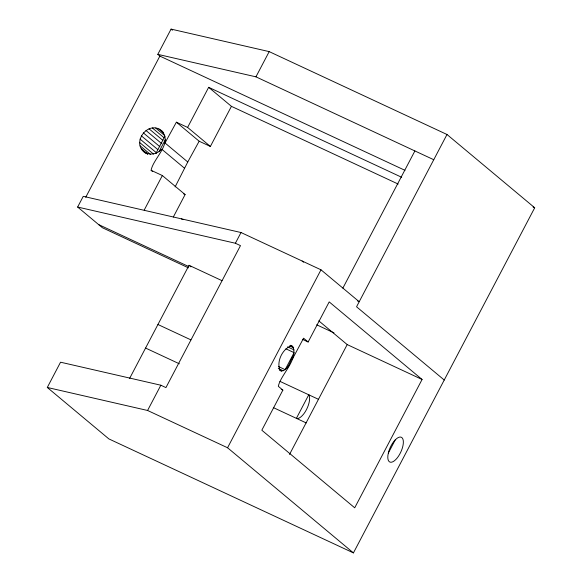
<?xml version="1.0" encoding="UTF-8"?>
<svg xmlns="http://www.w3.org/2000/svg" width="582" height="582" viewBox="0 0 582 582"><rect width="100%" height="100%" fill="white"/><g stroke="black" fill="none" stroke-linecap="round" stroke-linejoin="round"><path stroke-width="0.87" d="M290.258 345.272L292.724 346.421C298.675 359.632 280.648 374.612 278.327 386.317L282.874 390.115L261.82 430.214L354.707 507.81L422.081 379.479L329.194 301.891L308.14 341.99L302.378 339.306M146.278 153.597C129.16 143.71 149.123 117.826 162.909 131.91M161.534 130.754C173.363 143.187 153.168 158.239 151.116 170.315L152.499 171.472M175.109 186.902L187.768 161.985L199.153 141.215L176.382 122.191L165.004 142.961L187.768 161.985M188.473 267.858L102.41 227.744L77.639 207.047L83.262 196.33L241.013 232.531L320.995 269.808L359.196 301.723L357.559 300.959M404.985 170.337L159.868 56.09L157.802 54.359L171.064 29.1L269.19 51.616L446.998 134.493L534.712 207.767L353.427 552.9L108.878 438.915L47.288 387.467L60.55 362.2L160.85 385.219L165.943 387.597L240.482 245.626L235.383 243.247L77.639 207.047M85.75 197.262L159.868 56.09M143.521 151.291C146.948 154.223 151.837 154.79 155.998 153.233L164.932 136.217M155.998 153.233L159.09 151.567L165.404 139.542M144.234 210.037L162.342 175.546L151.116 170.315M208.662 87.322L231.425 106.339L210.371 146.446L187.608 127.422L208.662 87.322L401.696 177.292M173.32 217.028L185.105 194.57L162.342 175.546M157.802 54.359L255.942 76.839L269.19 51.616M129.604 378.453L189.034 265.297L221.982 280.655M47.288 387.467L147.581 410.477L160.85 385.219M235.383 243.247L241.013 232.531M353.427 552.9L227.569 447.762L320.995 269.808M292.724 346.421L291.335 345.846C282.437 348.713 276.144 361.909 280.095 370.487L281.484 371.054C288.89 370.145 289.821 360.687 293.503 355.726M342.871 288.126L414.893 150.949L433.75 159.715M446.998 134.493L356.548 306.779L444.262 380.053M289.509 454.462L347.192 344.58L318.776 320.835M388.354 453.036L395.229 439.941M292.433 359.007L303.586 338.193L308.14 341.99M287.188 367.759L289.167 365.234M159.09 151.567L161.731 149.188L184.501 168.213M255.942 76.839L414.893 150.949M533.068 207.003L534.712 207.767M231.425 106.339L398.175 184.058M176.382 122.191L187.608 127.422M199.153 141.215L210.371 146.446M183.505 193.821L185.105 194.57M181.388 218.847L183.039 219.618M316.695 324.8L333.995 332.868M98.591 224.557L188.757 266.578M347.192 344.58L422.081 379.479M289.574 345.897L293.684 347.818M287.566 346.865L294.15 349.935M285.864 348.8L294.092 352.634L285.158 369.65L278.574 366.58M278.276 368.471L283.208 370.77M279.84 370.29L281.484 371.054M157.933 324.501L190.903 339.866M279.913 381.348L318.594 399.376M281.23 389.351L282.874 390.115M145.565 348.051L179.358 363.801M273.307 407.589L306.219 422.932M147.581 410.477L227.569 447.762M171.064 29.1L172.439 30.249M158.842 128.993L163.673 133.031M155.721 128.047L164.691 135.541M152.382 127.989L164.117 137.788M149.057 128.818L162.858 140.342M145.966 130.477L161.832 143.732M302.138 261.02L303.528 262.184M143.317 132.856L159.875 146.693M141.302 135.795L157.86 149.625M140.051 139.083L156.609 152.921M139.651 142.51L153.444 154.034M140.124 145.835L150.476 154.477M141.448 148.825L147.653 154.012M146.213 153.059L147.588 154.208M189.034 265.297L190.94 266.891M388.478 452.374L387.896 455.473A13.655 5.762 -65 0 0 394.327 460.842A13.655 5.762 -65 0 0 403.261 443.833A13.655 5.762 -65 0 0 396.829 438.457L394.8 440.341A13.655 5.762 -65 0 0 388.478 452.374M308.758 394.792L296.383 418.349L296.922 418.567A13.655 5.762 -65 0 0 306.394 409.757A13.655 5.762 -65 0 0 309.122 395.324L308.758 394.792"/></g></svg>
